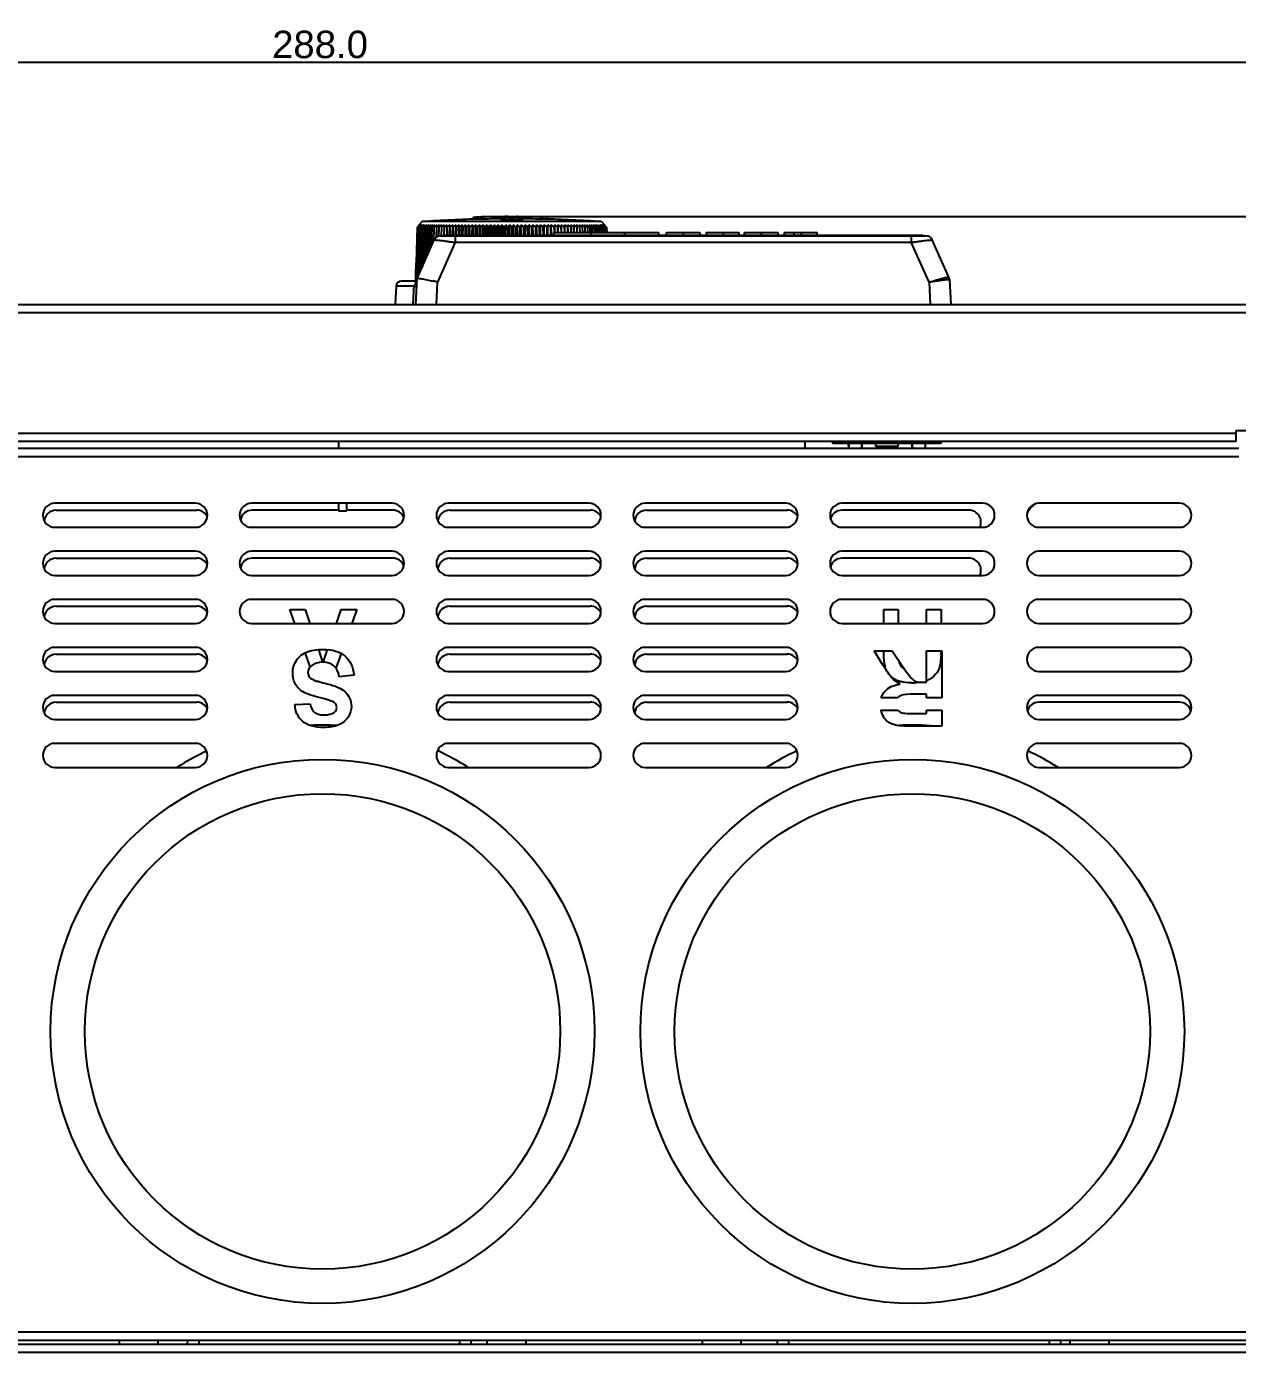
# Model space of a CAD drawing. Header units: millimetres. Extents: x 7299 to 8631, y -553 to 367.
# Drawn here: x 7473.1 to 7649.7, y -295 to -101 of the extents above; entities that cross this region are included whole.
import ezdxf

# ---------------------------------------------------------------- set-up
doc = ezdxf.new("R2010")
doc.units = ezdxf.units.MM
doc.header["$PDMODE"] = 3
doc.header["$PDSIZE"] = 1
doc.layers.get('0').update_dxf_attribs({"linetype": 'CONTINUOUS'})
doc.layers.get('Defpoints').update_dxf_attribs({"linetype": 'CONTINUOUS'})
doc.layers.add('Dim', color=1, linetype='CONTINUOUS')
doc.styles.add('OMI-1', font='arial.ttf', dxfattribs={"oblique": 1})
doc.dimstyles.new('1', dxfattribs={"dimtxt": 4, "dimasz": 2.5, "dimexe": 0.8, "dimexo": 0.3, "dimgap": 0.5, "dimtad": 1, "dimtoh": 1, "dimdec": 1, "dimzin": 0, "dimdsep": 46, "dimtxsty": 'OMI-1', "dimcen": 0, "dimclrd": 256, "dimclre": 256, "dimclrt": 256, "dimadec": 0, "dimazin": 0, "dimtfac": 0.8, "dimtdec": 1, "dimtix": 1, "dimtmove": 0, "dimatfit": 3, "dimfxl": 1, "dimtolj": 1, "dimtzin": 0, "dimarcsym": 0})

# ---------------------------------------------------------------- blocks, each defined once
blk = doc.blocks.new('*D6164')
at = {"layer": 'Defpoints', "color": 0}
for p in [(7543.86, -128.69), (7659.24, -422.37), (7683.75, -422.37)]:
    blk.add_point(p, dxfattribs=at)
at = {"layer": 'Dim', "lineweight": -2}
for p, q in [((7544.16, -128.69), (7684.55, -128.69)), ((7683.75, -131.19), (7683.75, -419.87)), ((7659.54, -422.37), (7684.55, -422.37))]:
    blk.add_line(p, q, dxfattribs=at)
at = {"layer": 'Dim'}
for points in [[(7684.17, -131.19), (7683.34, -131.19), (7683.75, -128.69)], [(7683.34, -419.87), (7684.17, -419.87), (7683.75, -422.37)]]:
    blk.add_solid(points, dxfattribs=at)
at = {"layer": 'Dim', "insert": (7681.21, -275.53), "char_height": 4, "attachment_point": 5, "rotation": 90, "style": 'OMI-1'}
blk.add_mtext('\\A1;293.7', dxfattribs=at)
blk = doc.blocks.new('*D6166')
at = {"layer": 'Defpoints', "color": 0}
for p in [(7659.86, -106.15), (7371.86, -142.69), (7659.86, -142.69)]:
    blk.add_point(p, dxfattribs=at)
at = {"layer": 'Dim', "lineweight": -2}
for p, q in [((7371.86, -142.39), (7371.86, -105.35)), ((7374.36, -106.15), (7657.36, -106.15)), ((7659.86, -142.39), (7659.86, -105.35))]:
    blk.add_line(p, q, dxfattribs=at)
at = {"layer": 'Dim'}
for points in [[(7374.36, -105.74), (7374.36, -106.57), (7371.86, -106.15)], [(7657.36, -106.57), (7657.36, -105.74), (7659.86, -106.15)]]:
    blk.add_solid(points, dxfattribs=at)
at = {"layer": 'Dim', "insert": (7515.86, -103.61), "char_height": 4, "attachment_point": 5, "style": 'OMI-1'}
blk.add_mtext('\\A1;288.0', dxfattribs=at)

msp = doc.modelspace()

# ---------------------------------------------------------------- linework, layer by layer
at = {"color": 7, "linetype": 'Continuous'}
for p, q in [((7530.25, -130.01), (7530.35, -129.91)), ((7530.35, -129.91), (7530.3, -129.96)), ((7530.79, -129.42), (7530.34, -129.9)), ((7556.92, -129.42), (7530.79, -129.42)), ((7530.87, -129.98), (7530.91, -129.91)), ((7533.98, -130.23), (7534, -129.91)), ((7534.39, -130.23), (7534.4, -129.91)), ((7534.78, -131.44), (7534.81, -129.91)), ((7534.82, -130.23), (7534.81, -129.91)), ((7535.21, -131.44), (7535.24, -129.91)), ((7535.66, -131.44), (7535.68, -129.91)), ((7536.12, -131.44), (7536.14, -129.91)), ((7536.59, -131.44), (7536.61, -129.91)), ((7537.08, -131.44), (7537.1, -129.91)), ((7537.57, -131.44), (7537.59, -129.91)), ((7538.08, -131.44), (7538.1, -129.91)), ((7538.2, -128.83), (7538.2, -129.08)), ((7538.6, -131.44), (7538.62, -129.91)), ((7538.61, -129.06), (7538.61, -128.76)), ((7539.13, -131.44), (7539.14, -129.91)), ((7539.32, -129.07), (7539.32, -128.77)), ((7539.67, -131.44), (7539.68, -129.91)), ((7540.21, -131.44), (7540.22, -129.91)), ((7540.76, -131.44), (7540.77, -129.91)), ((7541.32, -131.44), (7541.32, -129.91)), ((7541.85, -128.71), (7542.19, -128.71)), ((7541.88, -131.44), (7541.88, -129.91)), ((7542.19, -128.71), (7542.37, -128.71)), ((7542.28, -128.79), (7542.28, -129.09)), ((7542.44, -131.44), (7542.44, -129.91)), ((7543, -131.44), (7543.01, -129.91)), ((7543.33, -128.75), (7543.33, -128.72)), ((7543.57, -131.44), (7543.57, -129.91)), ((7543.86, -128.71), (7543.86, -128.69)), ((7544.14, -131.44), (7544.14, -129.91)), ((7544.58, -128.7), (7544.38, -128.7)), ((7544.38, -128.72), (7544.38, -128.75)), ((7544.71, -131.44), (7544.7, -129.91)), ((7545.27, -131.44), (7545.27, -129.91)), ((7545.52, -128.71), (7545.34, -128.71)), ((7545.43, -128.79), (7545.43, -129.09)), ((7545.86, -128.71), (7545.52, -128.71)), ((7545.8, -128.71), (7545.92, -128.71)), ((7545.84, -131.44), (7545.83, -129.91)), ((7546.4, -131.44), (7546.39, -129.91)), ((7546.95, -131.44), (7546.94, -129.91)), ((7547.5, -131.44), (7547.49, -129.91)), ((7548.05, -131.44), (7548.03, -129.91)), ((7548.39, -129.07), (7548.39, -128.77)), ((7548.58, -131.44), (7548.57, -129.91)), ((7549.11, -131.44), (7549.09, -129.91)), ((7549.11, -129.06), (7549.11, -128.76)), ((7549.63, -131.44), (7549.61, -129.91)), ((7550.13, -130.99), (7550.12, -129.91)), ((7550.63, -130.99), (7550.62, -129.91)), ((7551.11, -130.99), (7551.1, -129.91)), ((7551.59, -130.99), (7551.57, -129.91)), ((7552.05, -130.99), (7552.03, -129.91)), ((7552.49, -130.99), (7552.47, -129.91)), ((7552.9, -129.91), (7552.89, -130.23)), ((7552.92, -130.99), (7552.9, -129.91)), ((7553.31, -129.91), (7553.32, -130.23)), ((7553.71, -129.91), (7553.73, -130.23)), ((7556.8, -129.91), (7556.84, -129.98)), ((7556.92, -129.42), (7557.37, -129.9)), ((7557.41, -129.96), (7557.36, -129.91)), ((7557.36, -129.91), (7557.46, -130.01)), ((7530.04, -130.23), (7529.9, -135.43)), ((7530.06, -130.23), (7529.93, -135.43)), ((7530.11, -130.23), (7529.98, -135.43)), ((7530.1, -130.16), (7530.04, -130.23)), ((7530.18, -130.23), (7530.05, -135.43)), ((7530.12, -130.17), (7530.06, -130.23)), ((7530.19, -130.15), (7530.11, -130.23)), ((7530.15, -130.18), (7530.18, -130.15)), ((7530.28, -130.23), (7530.15, -135.43)), ((7530.16, -130.12), (7530.25, -130.01)), ((7530.24, -130.18), (7530.18, -130.23)), ((7530.4, -130.23), (7530.27, -135.43)), ((7530.34, -130.17), (7530.28, -130.23)), ((7530.48, -130.16), (7530.4, -130.23)), ((7530.4, -130.23), (7530.45, -130.16)), ((7530.4, -130.23), (7530.45, -130.16)), ((7530.54, -130.23), (7530.41, -135.43)), ((7530.64, -130.15), (7530.54, -130.23)), ((7530.54, -130.23), (7530.59, -130.15)), ((7530.71, -130.23), (7530.58, -135.43)), ((7530.82, -130.14), (7530.71, -130.23)), ((7530.82, -130.14), (7530.71, -130.23)), ((7530.9, -130.23), (7530.78, -135.43)), ((7531.11, -130.23), (7530.99, -135.43)), ((7531.35, -130.23), (7531.24, -135.03)), ((7531.61, -130.23), (7531.51, -134.41)), ((7531.88, -130.23), (7531.81, -133.75)), ((7532.18, -130.23), (7532.12, -133.04)), ((7532.5, -130.23), (7532.46, -132.28)), ((7532.85, -130.23), (7532.81, -131.73)), ((7533.2, -130.23), (7533.18, -131.53)), ((7533.46, -131.49), (7604.25, -131.49)), ((7533.58, -130.23), (7533.56, -131.49)), ((7533.86, -131.44), (7533.86, -131.49)), ((7603.86, -131.44), (7533.86, -131.44)), ((7533.98, -130.23), (7533.96, -131.44)), ((7534.39, -130.23), (7534.37, -131.44)), ((7534.82, -130.23), (7534.8, -131.44)), ((7535.27, -130.23), (7535.25, -131.44)), ((7535.61, -131.49), (7535.61, -132.43)), ((7535.73, -130.23), (7535.71, -131.44)), ((7536.21, -130.23), (7536.19, -131.44)), ((7536.69, -130.23), (7536.68, -131.44)), ((7537.2, -130.23), (7537.18, -131.44)), ((7537.71, -130.23), (7537.7, -131.44)), ((7538.23, -130.23), (7538.22, -131.44)), ((7538.77, -130.23), (7538.76, -131.44)), ((7539.31, -130.23), (7539.3, -131.44)), ((7539.86, -130.23), (7539.85, -131.44)), ((7540.42, -130.23), (7540.41, -131.44)), ((7540.98, -130.23), (7540.98, -131.44)), ((7541.55, -130.23), (7541.55, -131.44)), ((7542.12, -130.23), (7542.12, -131.44)), ((7542.7, -130.23), (7542.7, -131.44)), ((7543.28, -130.23), (7543.28, -131.44)), ((7543.86, -130.23), (7543.86, -131.44)), ((7544.43, -130.23), (7544.44, -131.44)), ((7545.01, -130.23), (7545.02, -131.44)), ((7545.59, -130.23), (7545.59, -131.44)), ((7546.16, -130.23), (7546.17, -131.44)), ((7546.73, -130.23), (7546.74, -131.44)), ((7547.29, -130.23), (7547.3, -131.44)), ((7547.85, -130.23), (7547.86, -131.44)), ((7548.4, -130.23), (7548.41, -131.44)), ((7548.94, -130.23), (7548.96, -131.44)), ((7549.48, -130.23), (7549.49, -131.44)), ((7549.99, -131.44), (7550, -130.99)), ((7550, -130.23), (7550.01, -130.99)), ((7550, -130.99), (7565.29, -130.99)), ((7550.52, -130.23), (7550.52, -130.99)), ((7551.02, -130.23), (7551.03, -130.99)), ((7551.51, -130.23), (7551.52, -130.99)), ((7551.98, -130.23), (7551.99, -130.99)), ((7552.44, -130.23), (7552.45, -130.99)), ((7552.89, -130.23), (7552.9, -130.99)), ((7553.32, -130.23), (7553.33, -130.99)), ((7553.73, -130.23), (7553.75, -130.99)), ((7554.13, -130.23), (7554.14, -130.99)), ((7554.51, -130.23), (7554.52, -130.99)), ((7554.87, -130.23), (7554.88, -130.99)), ((7555.21, -130.23), (7555.22, -130.99)), ((7555.43, -131.44), (7555.42, -130.99)), ((7555.53, -130.23), (7555.54, -130.99)), ((7555.83, -130.23), (7555.84, -130.99)), ((7556.11, -130.23), (7556.12, -130.99)), ((7556.36, -130.23), (7556.38, -130.98)), ((7556.6, -130.23), (7556.62, -130.99)), ((7556.81, -130.23), (7556.83, -130.99)), ((7557, -130.23), (7556.89, -130.14)), ((7557, -130.23), (7557.02, -130.99)), ((7557.17, -130.23), (7557.08, -130.15)), ((7557.17, -130.23), (7557.08, -130.15)), ((7557.12, -130.15), (7557.17, -130.23)), ((7557.17, -130.23), (7557.19, -130.99)), ((7557.31, -130.23), (7557.23, -130.16)), ((7557.27, -130.16), (7557.31, -130.23)), ((7557.31, -130.23), (7557.33, -130.99)), ((7557.43, -130.23), (7557.37, -130.17)), ((7557.43, -130.23), (7557.45, -130.99)), ((7557.46, -130.01), (7557.51, -130.07)), ((7557.53, -130.23), (7557.47, -130.18)), ((7557.51, -130.07), (7557.55, -130.12)), ((7557.6, -130.23), (7557.52, -130.15)), ((7557.53, -130.15), (7557.56, -130.18)), ((7557.53, -130.23), (7557.55, -130.99)), ((7557.65, -130.23), (7557.59, -130.17)), ((7557.6, -130.23), (7557.62, -130.99)), ((7557.68, -130.23), (7557.61, -130.16)), ((7557.65, -130.23), (7557.67, -130.99)), ((7557.68, -130.23), (7557.7, -130.99)), ((7560.36, -131.44), (7560.35, -130.99)), ((7565.3, -131.44), (7565.29, -130.99)), ((7566.39, -131.44), (7566.4, -130.99)), ((7566.4, -130.99), (7571.32, -130.99)), ((7568.88, -131.44), (7568.88, -130.99)), ((7571.32, -131.44), (7571.32, -130.99)), ((7572.21, -130.99), (7572.2, -131.44)), ((7572.21, -130.99), (7577.01, -130.99)), ((7574.72, -131.44), (7574.72, -130.99)), ((7577.02, -131.44), (7577.01, -130.99)), ((7577.77, -131.44), (7577.78, -130.99)), ((7577.78, -130.99), (7582.7, -130.99)), ((7580.26, -131.44), (7580.26, -130.99)), ((7582.71, -131.44), (7582.7, -130.99)), ((7583.55, -130.99), (7583.55, -131.44)), ((7583.55, -130.99), (7588.39, -130.99)), ((7585.04, -131.44), (7585.04, -130.99)), ((7586.1, -131.44), (7586.1, -130.99)), ((7588.4, -131.44), (7588.39, -130.99)), ((7602.1, -131.49), (7602.1, -132.43)), ((7603.86, -131.44), (7603.86, -131.49)), ((7530.06, -137.69), (7532.55, -132.08)), ((7535.61, -132.43), (7533.02, -138.24)), ((7535.61, -132.43), (7602.1, -132.43)), ((7604.69, -138.24), (7602.1, -132.43)), ((7607.58, -137.52), (7605.16, -132.08)), ((7529.87, -137.19), (7529.9, -135.43)), ((7529.9, -135.43), (7529.87, -137.19)), ((7529.9, -137.19), (7529.93, -135.43)), ((7529.93, -135.43), (7529.9, -137.19)), ((7529.95, -137.19), (7529.98, -135.43)), ((7529.98, -135.43), (7529.95, -137.19)), ((7530.02, -137.19), (7530.05, -135.43)), ((7530.05, -135.43), (7530.02, -137.19)), ((7530.12, -137.19), (7530.15, -135.43)), ((7530.15, -135.43), (7530.12, -137.19)), ((7530.27, -135.43), (7530.24, -137.08)), ((7530.24, -137.08), (7530.27, -135.43)), ((7530.41, -135.43), (7530.39, -136.94)), ((7530.39, -136.93), (7530.41, -135.43)), ((7530.58, -135.43), (7530.56, -136.55)), ((7530.57, -136.53), (7530.58, -135.43)), ((7530.78, -135.43), (7530.76, -136.1)), ((7530.77, -136.09), (7530.78, -135.43)), ((7530.99, -135.59), (7530.99, -135.43)), ((7530.99, -135.59), (7530.99, -135.43)), ((7530.99, -135.43), (7530.99, -135.59)), ((7529.86, -137.99), (7529.87, -137.19)), ((7529.86, -141.49), (7530.06, -137.69)), ((7529.87, -137.19), (7529.9, -137.19)), ((7529.9, -137.19), (7529.95, -137.19)), ((7529.95, -137.19), (7530.02, -137.19)), ((7530.02, -137.19), (7530.12, -137.19)), ((7530.12, -137.19), (7530.24, -137.19)), ((7530.24, -137.19), (7530.24, -137.08)), ((7530.24, -137.19), (7530.24, -137.08)), ((7526.99, -138.84), (7526.86, -141.49)), ((7529.67, -138.84), (7526.99, -138.84)), ((7529.97, -138.09), (7527.79, -138.09)), ((7529.51, -139.55), (7529.41, -141.49)), ((7529.53, -139.17), (7529.51, -139.55)), ((7530, -137.99), (7529.86, -137.99)), ((7532.85, -141.49), (7533.02, -138.24)), ((7604.69, -138.24), (7604.86, -141.49)), ((7607.67, -137.87), (7607.86, -141.49)), ((7373.06, -141.49), (7658.66, -141.49)), ((7371.86, -142.69), (7659.86, -142.69)), ((7649.46, -160.29), (7382.26, -160.29)), ((7649.46, -159.89), (7658.26, -159.89)), ((7649.46, -161.49), (7649.46, -159.89)), ((7649.46, -161.49), (7382.26, -161.49)), ((7649.86, -162.49), (7382.66, -162.49)), ((7518.56, -161.49), (7518.56, -162.49)), ((7586.56, -161.49), (7586.56, -162.49)), ((7590.78, -161.74), (7590.78, -161.54)), ((7590.78, -161.74), (7606.33, -161.74)), ((7596.93, -162.22), (7596.93, -161.74)), ((7600.18, -162.22), (7596.93, -162.22)), ((7600.18, -162.22), (7600.18, -161.74)), ((7606.33, -161.54), (7606.33, -161.74)), ((7649.86, -163.69), (7382.66, -163.69)), ((7497.71, -170.49), (7477.21, -170.49)), ((7526.41, -170.49), (7505.91, -170.49)), ((7518.56, -170.49), (7518.56, -171.59)), ((7519.81, -171.59), (7519.81, -170.49)), ((7555.11, -170.49), (7534.61, -170.49)), ((7583.81, -170.49), (7563.31, -170.49)), ((7612.51, -170.49), (7592.01, -170.49)), ((7641.21, -170.49), (7620.71, -170.49)), ((7477.41, -171.49), (7497.91, -171.49)), ((7518.56, -171.49), (7506.01, -171.49)), ((7518.56, -171.59), (7519.81, -171.59)), ((7526.51, -171.49), (7519.81, -171.49)), ((7534.81, -171.49), (7555.31, -171.49)), ((7563.51, -171.49), (7584.01, -171.49)), ((7585.31, -171.59), (7585.31, -171.34)), ((7585.31, -171.59), (7585.43, -171.59)), ((7610.51, -171.49), (7592.01, -171.49)), ((7477.21, -173.99), (7497.71, -173.99)), ((7505.91, -173.99), (7526.41, -173.99)), ((7534.61, -173.99), (7555.11, -173.99)), ((7563.31, -173.99), (7583.81, -173.99)), ((7592.01, -173.99), (7612.51, -173.99)), ((7620.71, -173.99), (7641.21, -173.99)), ((7497.71, -177.49), (7477.21, -177.49)), ((7477.41, -178.49), (7497.91, -178.49)), ((7526.41, -177.49), (7505.91, -177.49)), ((7526.51, -178.49), (7506.01, -178.49)), ((7555.11, -177.49), (7534.61, -177.49)), ((7534.81, -178.49), (7555.31, -178.49)), ((7583.81, -177.49), (7563.31, -177.49)), ((7563.51, -178.49), (7584.01, -178.49)), ((7612.51, -177.49), (7592.01, -177.49)), ((7610.51, -178.49), (7592.01, -178.49)), ((7641.21, -177.49), (7620.71, -177.49)), ((7477.21, -180.99), (7497.71, -180.99)), ((7505.91, -180.99), (7526.41, -180.99)), ((7534.61, -180.99), (7555.11, -180.99)), ((7563.31, -180.99), (7583.81, -180.99)), ((7592.01, -180.99), (7612.51, -180.99)), ((7620.71, -180.99), (7641.21, -180.99)), ((7497.71, -184.49), (7477.21, -184.49)), ((7477.41, -185.49), (7497.91, -185.49)), ((7526.41, -184.49), (7505.91, -184.49)), ((7512.2, -187.99), (7511.48, -185.99)), ((7511.48, -185.99), (7513.73, -185.99)), ((7513.73, -185.99), (7514.39, -187.99)), ((7518.27, -187.99), (7518.96, -185.99)), ((7518.96, -185.99), (7521.26, -185.99)), ((7521.26, -185.99), (7520.54, -187.99)), ((7555.11, -184.49), (7534.61, -184.49)), ((7534.81, -185.49), (7555.31, -185.49)), ((7583.81, -184.49), (7563.31, -184.49)), ((7563.51, -185.49), (7584.01, -185.49)), ((7612.51, -184.49), (7592.01, -184.49)), ((7598.08, -187.99), (7598.08, -185.99)), ((7598.08, -185.99), (7600.2, -185.99)), ((7600.2, -185.99), (7600.2, -187.99)), ((7604.34, -187.99), (7604.34, -185.99)), ((7604.34, -185.99), (7606.46, -185.99)), ((7606.46, -185.99), (7606.46, -187.99)), ((7641.21, -184.49), (7620.71, -184.49)), ((7477.21, -187.99), (7497.71, -187.99)), ((7505.91, -187.99), (7526.41, -187.99)), ((7534.61, -187.99), (7555.11, -187.99)), ((7563.31, -187.99), (7583.81, -187.99)), ((7592.01, -187.99), (7612.51, -187.99)), ((7620.71, -187.99), (7641.21, -187.99)), ((7497.71, -191.49), (7477.21, -191.49)), ((7515.66, -191.82), (7516.27, -193.67)), ((7516.33, -193.68), (7516.96, -191.82)), ((7555.11, -191.49), (7534.61, -191.49)), ((7583.81, -191.49), (7563.31, -191.49)), ((7596.67, -191.99), (7599.32, -191.99)), ((7598.01, -194.13), (7596.67, -191.99)), ((7599.32, -191.99), (7600.93, -194.38)), ((7604.33, -191.99), (7606.56, -191.99)), ((7604.33, -196.58), (7604.33, -191.99)), ((7606.56, -191.99), (7606.56, -198.86)), ((7641.21, -191.49), (7620.71, -191.49)), ((7477.41, -192.49), (7497.91, -192.49)), ((7514.47, -194.33), (7513.73, -192.26)), ((7518.97, -192.37), (7518.21, -194.51)), ((7534.81, -192.49), (7555.31, -192.49)), ((7563.51, -192.49), (7584.01, -192.49)), ((7477.21, -194.99), (7497.71, -194.99)), ((7520.86, -195.56), (7518.69, -195.77)), ((7534.61, -194.99), (7555.11, -194.99)), ((7563.31, -194.99), (7583.81, -194.99)), ((7620.71, -194.99), (7641.21, -194.99)), ((7515.24, -196.49), (7515.18, -196.31)), ((7515.72, -196.49), (7515.24, -196.49)), ((7603.88, -196.58), (7604.33, -196.58)), ((7497.71, -198.49), (7477.21, -198.49)), ((7477.41, -199.49), (7497.91, -199.49)), ((7512.23, -199.84), (7514.45, -199.74)), ((7555.11, -198.49), (7534.61, -198.49)), ((7534.81, -199.49), (7555.31, -199.49)), ((7583.81, -198.49), (7563.31, -198.49)), ((7563.51, -199.49), (7584.01, -199.49)), ((7600.13, -198.86), (7597.71, -198.86)), ((7604.33, -198.33), (7602.69, -198.33)), ((7604.33, -198.86), (7604.33, -198.33)), ((7606.56, -198.86), (7604.33, -198.86)), ((7641.21, -198.49), (7620.71, -198.49)), ((7641.21, -199.49), (7620.71, -199.49)), ((7597.64, -200.66), (7600.15, -200.66)), ((7602.6, -201.12), (7604.33, -201.12)), ((7604.33, -200.66), (7606.56, -200.66)), ((7604.33, -201.12), (7604.33, -200.66)), ((7606.56, -200.66), (7606.56, -202.99)), ((7477.21, -201.99), (7497.71, -201.99)), ((7534.61, -201.99), (7555.11, -201.99)), ((7563.31, -201.99), (7583.81, -201.99)), ((7606.56, -202.99), (7601.88, -202.99)), ((7620.71, -201.99), (7641.21, -201.99)), ((7497.71, -205.49), (7477.21, -205.49)), ((7555.11, -205.49), (7534.61, -205.49)), ((7583.81, -205.49), (7563.31, -205.49)), ((7641.21, -205.49), (7620.71, -205.49)), ((7477.21, -208.99), (7497.71, -208.99)), ((7534.61, -208.99), (7555.11, -208.99)), ((7563.31, -208.99), (7583.81, -208.99)), ((7620.71, -208.99), (7641.21, -208.99)), ((7375.86, -291.29), (7656.66, -291.29)), ((7375.86, -292.49), (7656.66, -292.49)), ((7486.61, -292.49), (7486.62, -293.09)), ((7492.26, -292.49), (7492.26, -293.09)), ((7496.59, -293.09), (7496.61, -292.49)), ((7498.26, -293.09), (7498.26, -292.49)), ((7536.26, -293.09), (7536.26, -292.49)), ((7537.92, -293.09), (7537.91, -292.49)), ((7540.26, -293.09), (7540.26, -292.49)), ((7545.9, -292.49), (7545.89, -293.09)), ((7571.61, -292.49), (7571.62, -293.09)), ((7577.26, -292.49), (7577.26, -293.09)), ((7582.59, -293.09), (7582.61, -292.49)), ((7584.26, -293.09), (7584.26, -292.49)), ((7622.26, -293.09), (7622.26, -292.49)), ((7623.92, -293.09), (7623.91, -292.49)), ((7625.26, -293.09), (7625.26, -292.49)), ((7630.9, -292.49), (7630.89, -293.09)), ((7374.46, -293.09), (7658.06, -293.09)), ((7658.06, -294.29), (7374.46, -294.29))]:
    msp.add_line(p, q, dxfattribs=at)
for centre, radius in [((7516.26, -247.49), 39.66), ((7602.26, -247.49), 39.66), ((7516.26, -247.49), 34.66), ((7602.26, -247.49), 34.66)]:
    msp.add_circle(centre, radius, dxfattribs=at)
for centre, radius, start, end in [((7563.07, -161.76), 45.66, 135.866, 136.2131), ((7562.84, -162.64), 46.09, 134.7541, 135.2188), ((7563.31, -158.16), 43.38, 139.3715, 139.7902), ((7562.76, -163.59), 46.68, 133.8206, 134.2448), ((7563.87, -157.19), 43.15, 140.7736, 141.2344), ((7563, -164.77), 47.65, 132.9675, 133.4412), ((7564.44, -156.13), 42.87, 142.2848, 142.739), ((7563.12, -165.75), 48.38, 132.1887, 132.6536), ((7565.12, -155.04), 42.67, 143.9106, 144.3357), ((7563.25, -166.65), 49.05, 131.481, 131.9256), ((7566.04, -154.01), 42.73, 145.6566, 146.0572), ((7563.42, -167.51), 49.7, 130.8412, 131.2656), ((7568.22, -153.64), 44.22, 147.6391, 148.0311), ((7543.86, -328.99), 200, 91.2998, 93.7456), ((7563.61, -168.3), 50.32, 130.266, 130.6706), ((7569.42, -152.46), 44.48, 149.5288, 150.0132), ((7563.83, -169.04), 50.89, 129.7527, 130.1379), ((7564.61, -170.35), 52.26, 129.301, 129.86), ((7571.55, -151.62), 45.74, 151.6596, 152.1209), ((7564.92, -171.01), 52.82, 128.9041, 129.4619), ((7574.31, -150.85), 47.65, 153.9231, 154.3572), ((7565.24, -171.59), 53.31, 128.5622, 129.1189), ((7577.95, -150.17), 50.45, 156.3189, 156.7212), ((7565.58, -172.09), 53.74, 128.2737, 128.8295), ((7582.84, -149.58), 54.5, 158.8441, 159.2099), ((7565.92, -172.51), 54.09, 128.0371, 128.5922), ((7589.62, -149.09), 60.45, 161.4934, 161.8178), ((7566.28, -172.83), 54.37, 127.8513, 128.4059), ((7599.43, -148.75), 69.44, 164.2584, 164.5367), ((7566.64, -173.07), 54.56, 127.7155, 128.2697), ((7614.62, -148.58), 83.8, 167.1276, 167.3553), ((7567.01, -173.21), 54.68, 127.6288, 128.1829), ((7640.7, -148.68), 109.07, 170.0862, 170.2594), ((7567.38, -173.26), 54.71, 127.591, 128.1452), ((7694.88, -149.37), 162.43, 173.1164, 173.2318), ((7567.75, -173.21), 54.66, 127.6018, 128.1564), ((7568.13, -173.07), 54.53, 127.6612, 128.2164), ((7568.51, -172.84), 54.31, 127.7697, 128.3257), ((7389.89, -143.96), 146.03, 5.3928, 5.5209), ((7568.89, -172.52), 54.02, 127.9276, 128.4847), ((7435.82, -144.97), 100.99, 8.3901, 8.5765), ((7569.27, -172.1), 53.65, 128.1358, 128.6942), ((7459.11, -145.68), 78.63, 11.3277, 11.5692), ((7569.65, -171.6), 53.2, 128.3952, 128.9551), ((7473.08, -146.31), 65.61, 14.1873, 14.4801), ((7570.04, -171.02), 52.68, 128.7072, 129.2688), ((7482.34, -146.95), 57.35, 16.9534, 17.293), ((7570.43, -170.35), 52.1, 129.0733, 129.6368), ((7488.88, -147.63), 51.83, 19.6132, 19.9949), ((7570.83, -169.61), 51.45, 129.4953, 130.0607), ((7493.72, -148.36), 48.06, 22.1572, 22.576), ((7571.23, -168.8), 50.76, 129.9753, 130.5427), ((7543.86, -328.99), 200.3, 90.5576, 91.5019), ((7497.42, -149.14), 45.46, 24.5787, 25.0297), ((7571.64, -167.93), 50.02, 130.5155, 131.085), ((7500.34, -149.98), 43.69, 26.8735, 27.3521), ((7572.06, -167), 49.24, 131.1188, 131.6904), ((7543.11, -228.9), 100.2, 90.743, 92.1702), ((7543.86, -328.99), 200.28, 90.1502, 91.2978), ((7543.86, -328.99), 199.98, 90.4514, 91.2998), ((7502.68, -150.88), 42.53, 29.04, 29.5418), ((7572.49, -166.02), 48.43, 131.7881, 132.3616), ((7504.59, -151.82), 41.83, 31.0782, 31.5993), ((7572.95, -164.99), 47.61, 132.5267, 133.102), ((7506.19, -152.82), 41.48, 32.9902, 33.5268), ((7573.42, -163.92), 46.77, 133.3382, 133.915), ((7507.54, -153.85), 41.41, 34.7787, 35.3278), ((7573.93, -162.83), 45.94, 134.2267, 134.8045), ((7543.86, -328.99), 200.29, 89.4275, 90.5725), ((7508.69, -154.92), 41.56, 36.4478, 37.0066), ((7574.46, -161.71), 45.13, 135.1963, 135.7747), ((7543.86, -228.85), 100.16, 90.3005, 90.8495), ((7509.69, -156.02), 41.89, 38.002, 38.5681), ((7575.04, -160.57), 44.35, 136.2516, 136.8299), ((7510.56, -157.15), 42.36, 39.4463, 40.0176), ((7575.67, -159.43), 43.61, 137.3976, 137.9748), ((7543.86, -228.85), 100.15, 89.6995, 90.3005), ((7543.81, -84.21), 44.63, 269.3825, 269.5088), ((7543.85, -79.09), 49.75, 269.5119, 270.0053), ((7511.34, -158.28), 42.94, 40.7856, 41.3605), ((7543.86, -145.84), 17.07, 89.9997, 90.2687), ((7543.86, -145.84), 17.07, 89.7313, 90.0003), ((7543.86, -79.08), 49.76, 269.9947, 270.4873), ((7576.37, -158.28), 42.94, 138.6395, 139.2144), ((7512.04, -159.43), 43.61, 42.0252, 42.6024), ((7543.9, -84.2), 44.64, 270.4904, 270.6175), ((7543.86, -328.99), 200.28, 88.7022, 89.8498), ((7577.15, -157.15), 42.36, 139.9824, 140.5537), ((7543.86, -228.85), 100.16, 89.1505, 89.5873), ((7512.67, -160.57), 44.35, 43.1701, 43.7484), ((7578.02, -156.02), 41.89, 141.4319, 141.998), ((7513.25, -161.71), 45.13, 44.2253, 44.8037), ((7543.86, -328.99), 199.98, 88.7002, 89.5486), ((7579.02, -154.92), 41.56, 142.9934, 143.5522), ((7513.79, -162.83), 45.94, 45.1955, 45.7733), ((7543.86, -328.99), 200.3, 88.4981, 89.4265), ((7544.6, -228.9), 100.21, 87.8298, 89.2458), ((7580.17, -153.85), 41.41, 144.6722, 145.2213), ((7514.29, -163.92), 46.77, 46.085, 46.6618), ((7581.52, -152.82), 41.48, 146.4732, 147.0098), ((7514.76, -164.99), 47.61, 46.898, 47.4733), ((7583.12, -151.82), 41.83, 148.4007, 148.9218), ((7515.22, -166.02), 48.43, 47.6384, 48.2119), ((7585.03, -150.88), 42.53, 150.4582, 150.96), ((7515.65, -167), 49.24, 48.3096, 48.8812), ((7543.86, -328.99), 200, 86.2544, 88.7002), ((7587.38, -149.98), 43.69, 152.6479, 153.1265), ((7516.07, -167.93), 50.02, 48.915, 49.4845), ((7590.29, -149.14), 45.46, 154.9703, 155.4213), ((7516.48, -168.8), 50.76, 49.4573, 50.0247), ((7593.99, -148.36), 48.06, 157.424, 157.8428), ((7516.89, -169.61), 51.45, 49.9393, 50.5047), ((7598.83, -147.63), 51.83, 160.0051, 160.3868), ((7517.28, -170.35), 52.1, 50.3632, 50.9267), ((7605.37, -146.95), 57.35, 162.707, 163.0466), ((7517.67, -171.02), 52.68, 50.7312, 51.2928), ((7614.63, -146.31), 65.61, 165.5199, 165.8127), ((7518.06, -171.6), 53.2, 51.0449, 51.6048), ((7628.61, -145.68), 78.63, 168.4308, 168.6723), ((7518.44, -172.1), 53.65, 51.3058, 51.8642), ((7651.89, -144.97), 100.99, 171.4235, 171.6099), ((7518.83, -172.52), 54.02, 51.5153, 52.0724), ((7697.82, -143.96), 146.03, 174.4791, 174.6072), ((7519.21, -172.84), 54.31, 51.6743, 52.2303), ((7519.58, -173.07), 54.53, 51.7836, 52.3388), ((7519.96, -173.21), 54.66, 51.8436, 52.3982), ((7520.34, -173.26), 54.71, 51.8548, 52.409), ((7392.84, -149.37), 162.43, 6.7682, 6.8836), ((7520.71, -173.21), 54.68, 51.8171, 52.3712), ((7447.01, -148.68), 109.07, 9.7406, 9.9138), ((7521.07, -173.07), 54.56, 51.7303, 52.2845), ((7473.1, -148.58), 83.8, 12.6447, 12.8724), ((7521.43, -172.83), 54.37, 51.5941, 52.1487), ((7488.28, -148.75), 69.44, 15.4633, 15.7416), ((7521.79, -172.51), 54.09, 51.4078, 51.9629), ((7522.14, -172.09), 53.74, 51.1705, 51.7263), ((7498.09, -149.09), 60.45, 18.1822, 18.5066), ((7522.47, -171.59), 53.31, 50.8811, 51.4378), ((7504.87, -149.58), 54.5, 20.7901, 21.1559), ((7522.8, -171.01), 52.82, 50.5381, 51.0959), ((7509.77, -150.17), 50.45, 23.2788, 23.6811), ((7523.1, -170.35), 52.26, 50.14, 50.699), ((7513.4, -150.85), 47.65, 25.6428, 26.0769), ((7523.88, -169.04), 50.89, 49.8621, 50.2473), ((7516.16, -151.62), 45.74, 27.8791, 28.3404), ((7524.1, -168.3), 50.32, 49.3294, 49.734), ((7518.29, -152.46), 44.48, 29.9868, 30.4712), ((7524.3, -167.51), 49.7, 48.7344, 49.1588), ((7519.49, -153.64), 44.22, 31.9689, 32.3609), ((7524.46, -166.65), 49.05, 48.0744, 48.519), ((7521.67, -154.01), 42.73, 33.9428, 34.3434), ((7524.59, -165.75), 48.38, 47.3464, 47.8113), ((7522.59, -155.04), 42.67, 35.6643, 36.0894), ((7524.71, -164.77), 47.65, 46.5588, 47.0325), ((7523.29, -156.12), 42.85, 37.2657, 37.7153), ((7524.95, -163.59), 46.68, 45.7552, 46.1794), ((7523.84, -157.19), 43.15, 38.7656, 39.2264), ((7524.88, -162.64), 46.09, 44.7812, 45.2459), ((7524.4, -158.16), 43.38, 40.2098, 40.6285), ((7524.64, -161.76), 45.66, 43.7869, 44.134), ((7565.39, -170.88), 53.31, 130.1363, 130.3113), ((7533.46, -132.49), 1, 90, 156), ((7522.32, -170.88), 53.31, 49.6887, 49.8637), ((7604.25, -132.49), 1, 23.9996, 90), ((7606.67, -137.92), 1, 3, 24), ((7606.67, -137.92), 0.998, 19.1368, 23.9973), ((7606.67, -137.92), 0.998, 17.4749, 19.1374), ((7606.67, -137.92), 0.997, 13.5014, 17.4737), ((7606.67, -137.92), 0.999, 6.5053, 13.4967), ((7527.79, -138.89), 0.8, 90, 177), ((7597.96, -168.88), 74.61, 156.3932, 156.5293), ((7599.75, -169.67), 76.56, 156.2604, 156.3932), ((7519.22, -195.85), 59.24, 76.5303, 77.1917), ((7606.67, -137.92), 0.998, 3.0057, 6.5041), ((7590.78, -161.54), 0.2, 180, 270), ((7606.33, -161.54), 0.2, 270, 0), ((7477.21, -172.24), 1.75, 90, 270), ((7497.71, -172.24), 1.75, 270, 90), ((7505.91, -172.24), 1.75, 90, 270), ((7526.41, -172.24), 1.75, 270, 90), ((7534.61, -172.24), 1.75, 90, 270), ((7555.11, -172.24), 1.75, 270, 90), ((7563.31, -172.24), 1.75, 90, 270), ((7583.81, -172.24), 1.75, 270, 90), ((7592.01, -172.24), 1.75, 90, 270), ((7612.51, -172.24), 1.75, 270, 90), ((7620.71, -172.24), 1.75, 90, 270), ((7623.26, -174.49), 5, 128.3997, 148.8785), ((7641.21, -172.24), 1.75, 270, 90), ((7477.41, -173.24), 1.75, 90, 174.4599), ((7497.91, -173.24), 1.75, 28.5003, 90), ((7506.01, -173.24), 1.75, 90, 168.9443), ((7526.51, -173.24), 1.75, 22.0297, 90), ((7534.81, -173.24), 1.75, 90, 174.4599), ((7555.31, -173.24), 1.75, 28.5003, 90), ((7563.51, -173.24), 1.75, 90, 174.4599), ((7584.01, -173.24), 1.75, 28.5003, 90), ((7592.01, -173.24), 1.75, 90, 163.5644), ((7610.51, -173.24), 1.75, 334.5899, 90), ((7477.21, -179.24), 1.75, 90, 270), ((7477.41, -180.24), 1.75, 90, 174.4599), ((7497.71, -179.24), 1.75, 270, 90), ((7497.91, -180.24), 1.75, 28.5003, 90), ((7505.91, -179.24), 1.75, 90, 270), ((7506.01, -180.24), 1.75, 90, 168.9443), ((7526.41, -179.24), 1.75, 270, 90), ((7526.51, -180.24), 1.75, 22.0297, 90), ((7534.61, -179.24), 1.75, 90, 270), ((7534.81, -180.24), 1.75, 90, 174.4599), ((7555.11, -179.24), 1.75, 270, 90), ((7555.31, -180.24), 1.75, 28.5003, 90), ((7563.31, -179.24), 1.75, 90, 270), ((7563.51, -180.24), 1.75, 90, 174.4599), ((7583.81, -179.24), 1.75, 270, 90), ((7584.01, -180.24), 1.75, 28.5003, 90), ((7592.01, -179.24), 1.75, 90, 270), ((7592.01, -180.24), 1.75, 90, 163.5644), ((7610.51, -180.24), 1.75, 334.5899, 90), ((7612.51, -179.24), 1.75, 270, 90), ((7620.71, -179.24), 1.75, 90, 270), ((7641.21, -179.24), 1.75, 270, 90), ((7477.21, -186.24), 1.75, 90, 270), ((7477.41, -187.24), 1.75, 90, 174.4599), ((7497.71, -186.24), 1.75, 270, 90), ((7497.91, -187.24), 1.75, 28.5003, 90), ((7505.91, -186.24), 1.75, 90, 270), ((7526.41, -186.24), 1.75, 270, 90), ((7534.61, -186.24), 1.75, 90, 270), ((7534.81, -187.24), 1.75, 90, 174.4599), ((7555.11, -186.24), 1.75, 270, 90), ((7555.31, -187.24), 1.75, 28.5003, 90), ((7563.31, -186.24), 1.75, 90, 270), ((7563.51, -187.24), 1.75, 90, 174.4599), ((7583.81, -186.24), 1.75, 270, 90), ((7584.01, -187.24), 1.75, 28.5003, 90), ((7592.01, -186.24), 1.75, 90, 270), ((7612.51, -186.24), 1.75, 270, 90), ((7620.71, -186.24), 1.75, 90, 270), ((7641.21, -186.24), 1.75, 270, 90), ((7477.21, -193.24), 1.75, 90, 270), ((7497.71, -193.24), 1.75, 270, 90), ((7534.61, -193.24), 1.75, 90, 270), ((7555.11, -193.24), 1.75, 270, 90), ((7563.31, -193.24), 1.75, 90, 270), ((7583.81, -193.24), 1.75, 270, 90), ((7584.34, -191.7), 22.11, 357.833, 359.0476), ((7580.66, -191.63), 25.8, 359.0222, 359.2152), ((7620.71, -193.24), 1.75, 90, 270), ((7641.21, -193.24), 1.75, 270, 90), ((7477.41, -194.24), 1.75, 90, 174.4599), ((7497.91, -194.24), 1.75, 28.5003, 90), ((7534.81, -194.24), 1.75, 90, 174.4599), ((7555.31, -194.24), 1.75, 28.5003, 90), ((7563.51, -194.24), 1.75, 90, 174.4599), ((7584.01, -194.24), 1.75, 28.5003, 90), ((7601.74, -193.33), 1.46, 189.6133, 196.6735), ((7601.54, -193.45), 3.36, 191.0886, 192.4234), ((7601.64, -192.64), 4, 243.8057, 247.7583), ((7601.54, -192.76), 3.85, 253.1412, 255.2512), ((7602.15, -185.42), 11.25, 269.9648, 272.1733), ((7603.4, -193.97), 2.56, 291.4036, 293.6085), ((7477.21, -200.24), 1.75, 90, 270), ((7477.41, -201.24), 1.75, 90, 174.4599), ((7497.71, -200.24), 1.75, 270, 90), ((7497.91, -201.24), 1.75, 28.5003, 90), ((7534.61, -200.24), 1.75, 90, 270), ((7534.81, -201.24), 1.75, 90, 174.4599), ((7555.11, -200.24), 1.75, 270, 90), ((7555.31, -201.24), 1.75, 28.5003, 90), ((7563.31, -200.24), 1.75, 90, 270), ((7563.51, -201.24), 1.75, 90, 174.4599), ((7583.81, -200.24), 1.75, 270, 90), ((7584.01, -201.24), 1.75, 28.5003, 90), ((7620.71, -200.24), 1.75, 90, 270), ((7620.71, -201.24), 1.75, 90, 163.5644), ((7641.21, -200.24), 1.75, 270, 90), ((7641.21, -201.24), 1.75, 16.4356, 90), ((7600.66, -199.98), 3.09, 192.6762, 212.2703), ((7516.26, -242.49), 39.66, 86.9951, 92.5945), ((7602.26, -242.49), 39.66, 85.1499, 92.8861), ((7477.21, -207.24), 1.75, 90, 270), ((7497.71, -207.24), 1.75, 270, 90), ((7534.61, -207.24), 1.75, 90, 270), ((7555.11, -207.24), 1.75, 270, 90), ((7563.31, -207.24), 1.75, 90, 270), ((7583.81, -207.24), 1.75, 270, 90), ((7620.71, -207.24), 1.75, 90, 270), ((7641.21, -207.24), 1.75, 270, 90), ((7516.26, -242.49), 39.66, 115.2487, 122.3193), ((7516.26, -242.49), 39.66, 57.6807, 65.0135), ((7602.26, -242.49), 39.66, 115.1176, 122.3193), ((7602.26, -242.49), 39.66, 57.6807, 64.8824)]:
    msp.add_arc(centre, radius, start, end, dxfattribs=at)
for points, knots in [([(7538.6, -128.8), (7538.54, -128.8), (7538.46, -128.81), (7538.36, -128.81), (7538.3, -128.82), (7538.26, -128.82), (7538.23, -128.82), (7538.21, -128.83), (7538.2, -128.83), (7538.2, -128.83)], [0, 0, 0, 0, 0.424394, 0.595946, 0.738494, 0.850739, 0.931876, 0.981466, 1, 1, 1, 1]), ([(7542.28, -128.79), (7542.28, -128.79), (7542.29, -128.79), (7542.3, -128.79), (7542.33, -128.78), (7542.37, -128.78), (7542.46, -128.77), (7542.58, -128.77), (7542.73, -128.76), (7542.99, -128.75), (7543.19, -128.75), (7543.33, -128.75)], [0, 0, 0, 0, 0.005628, 0.019341, 0.041612, 0.072402, 0.158946, 0.27702, 0.423874, 0.596073, 1, 1, 1, 1]), ([(7543.33, -128.84), (7543.19, -128.84), (7542.99, -128.83), (7542.73, -128.83), (7542.58, -128.82), (7542.46, -128.82), (7542.37, -128.81), (7542.33, -128.81), (7542.3, -128.8), (7542.29, -128.8), (7542.28, -128.8), (7542.28, -128.79)], [0, 0, 0, 0, 0.403929, 0.576222, 0.723097, 0.841176, 0.927651, 0.958443, 0.980687, 0.994359, 1, 1, 1, 1]), ([(7543.86, -129.14), (7543.75, -129.14), (7543.55, -129.14), (7543.26, -129.14), (7542.99, -129.13), (7542.76, -129.13), (7542.58, -129.12), (7542.47, -129.12), (7542.41, -129.11), (7542.35, -129.11), (7542.31, -129.1), (7542.3, -129.1), (7542.28, -129.1), (7542.28, -129.09)], [0, 0, 0, 0, 0.194758, 0.382123, 0.554738, 0.706069, 0.830272, 0.880674, 0.922631, 0.955728, 0.979691, 0.994353, 1, 1, 1, 1]), ([(7543.39, -128.78), (7543.38, -128.78), (7543.37, -128.78), (7543.35, -128.78), (7543.34, -128.79), (7543.33, -128.79), (7543.33, -128.79)], [0, 0, 0, 0, 0.428327, 0.739358, 0.929503, 1, 1, 1, 1]), ([(7543.33, -128.79), (7543.33, -128.79), (7543.34, -128.79), (7543.36, -128.79), (7543.39, -128.8), (7543.41, -128.8), (7543.43, -128.8)], [0, 0, 0, 0, 0.068717, 0.260319, 0.573232, 1, 1, 1, 1]), ([(7543.78, -128.77), (7543.74, -128.77), (7543.61, -128.77), (7543.48, -128.78), (7543.39, -128.78)], [0, 0, 0, 0, 0.306585, 1, 1, 1, 1]), ([(7543.43, -128.8), (7543.46, -128.8), (7543.6, -128.8), (7543.74, -128.8), (7543.86, -128.8)], [0, 0, 0, 0, 0.196196, 1, 1, 1, 1]), ([(7543.86, -128.8), (7543.9, -128.8), (7544.04, -128.8), (7544.18, -128.8), (7544.28, -128.8)], [0, 0, 0, 0, 0.289141, 1, 1, 1, 1]), ([(7545.43, -129.09), (7545.43, -129.1), (7545.42, -129.1), (7545.4, -129.1), (7545.36, -129.11), (7545.31, -129.11), (7545.24, -129.12), (7545.13, -129.12), (7544.96, -129.13), (7544.72, -129.13), (7544.45, -129.14), (7544.16, -129.14), (7543.96, -129.14), (7543.86, -129.14)], [0, 0, 0, 0, 0.00565, 0.020313, 0.044275, 0.077383, 0.11933, 0.169741, 0.293938, 0.445257, 0.617882, 0.805221, 1, 1, 1, 1]), ([(7544.32, -128.78), (7544.3, -128.78), (7544.17, -128.77), (7544.04, -128.77), (7543.94, -128.77)], [0, 0, 0, 0, 0.179849, 1, 1, 1, 1]), ([(7544.28, -128.8), (7544.3, -128.8), (7544.32, -128.8), (7544.35, -128.79), (7544.37, -128.79), (7544.38, -128.79), (7544.38, -128.79)], [0, 0, 0, 0, 0.426739, 0.739682, 0.931299, 1, 1, 1, 1]), ([(7544.38, -128.79), (7544.38, -128.79), (7544.37, -128.79), (7544.36, -128.78), (7544.34, -128.78), (7544.33, -128.78), (7544.32, -128.78)], [0, 0, 0, 0, 0.070479, 0.260624, 0.571668, 1, 1, 1, 1]), ([(7544.38, -128.75), (7544.52, -128.75), (7544.72, -128.75), (7544.98, -128.76), (7545.13, -128.77), (7545.25, -128.77), (7545.34, -128.78), (7545.39, -128.78), (7545.41, -128.79), (7545.42, -128.79), (7545.43, -128.79), (7545.43, -128.79)], [0, 0, 0, 0, 0.403927, 0.576125, 0.72298, 0.841055, 0.927598, 0.958388, 0.980659, 0.994371, 1, 1, 1, 1]), ([(7545.43, -128.79), (7545.43, -128.8), (7545.42, -128.8), (7545.41, -128.8), (7545.39, -128.81), (7545.34, -128.81), (7545.26, -128.82), (7545.13, -128.82), (7544.98, -128.83), (7544.73, -128.83), (7544.52, -128.84), (7544.38, -128.84)], [0, 0, 0, 0, 0.005641, 0.019313, 0.041557, 0.072348, 0.158823, 0.276902, 0.423776, 0.596066, 1, 1, 1, 1]), ([(7532.55, -132.08), (7532.55, -132.07), (7532.58, -132.08), (7532.62, -132.08), (7532.7, -132.09), (7532.81, -132.09), (7532.94, -132.11), (7533.16, -132.13), (7533.5, -132.17), (7533.96, -132.22), (7534.47, -132.29), (7535.03, -132.36), (7535.41, -132.41), (7535.61, -132.43)], [0, 0, 0, 0, 0.005589, 0.02087, 0.045799, 0.080083, 0.123315, 0.174998, 0.301187, 0.453073, 0.624418, 0.808893, 1, 1, 1, 1]), ([(7602.1, -132.43), (7602.3, -132.41), (7602.68, -132.36), (7603.24, -132.29), (7603.76, -132.22), (7604.21, -132.17), (7604.55, -132.13), (7604.77, -132.11), (7604.91, -132.09), (7605.01, -132.09), (7605.09, -132.08), (7605.13, -132.08), (7605.16, -132.07), (7605.16, -132.08)], [0, 0, 0, 0, 0.191183, 0.37586, 0.547273, 0.699152, 0.825235, 0.876841, 0.92002, 0.954253, 0.979151, 0.994418, 1, 1, 1, 1]), ([(7530.01, -137.94), (7530.01, -137.92), (7530.03, -137.85), (7530.05, -137.77), (7530.05, -137.71)], [0, 0, 0, 0, 0.315828, 1, 1, 1, 1]), ([(7530.06, -137.68), (7530.06, -137.68), (7530.08, -137.67), (7530.14, -137.67), (7530.27, -137.68), (7530.47, -137.71), (7530.75, -137.75), (7531.08, -137.81), (7531.63, -137.92), (7532.06, -138.02), (7532.36, -138.09)], [0, 0, 0, 0, 0.007736, 0.023204, 0.079608, 0.169249, 0.289671, 0.437386, 0.608215, 1, 1, 1, 1]), ([(7604.69, -138.24), (7605.05, -138.13), (7605.58, -137.98), (7606.25, -137.79), (7606.68, -137.68), (7607.04, -137.59), (7607.28, -137.54), (7607.43, -137.51), (7607.51, -137.51), (7607.55, -137.5), (7607.58, -137.51), (7607.58, -137.52)], [0, 0, 0, 0, 0.37976, 0.551225, 0.701873, 0.82596, 0.918822, 0.95244, 0.977098, 0.992734, 1, 1, 1, 1]), ([(7529.66, -138.85), (7529.7, -138.85), (7529.79, -138.85), (7529.89, -138.85), (7529.96, -138.85), (7529.98, -138.85), (7529.99, -138.85), (7529.99, -138.84)], [0, 0, 0, 0, 0.431313, 0.744201, 0.934076, 0.982255, 1, 1, 1, 1]), ([(7529.72, -138.7), (7529.74, -138.64), (7529.83, -138.44), (7529.92, -138.24), (7529.97, -138.09)], [0, 0, 0, 0, 0.258884, 1, 1, 1, 1]), ([(7604.69, -138.24), (7605.06, -138.17), (7605.61, -138.08), (7606.3, -137.98), (7606.74, -137.92), (7607.11, -137.88), (7607.36, -137.86), (7607.51, -137.85), (7607.59, -137.85), (7607.64, -137.85), (7607.66, -137.86), (7607.67, -137.87)], [0, 0, 0, 0, 0.377928, 0.548914, 0.699402, 0.823658, 0.917014, 0.950998, 0.976098, 0.992239, 1, 1, 1, 1]), ([(7607.67, -137.87), (7607.67, -137.87), (7607.67, -137.87), (7607.67, -137.87), (7607.67, -137.87)], [0, 0, 0, 0, 0.831136, 1, 1, 1, 1]), ([(7593.01, -162.49), (7593, -162.43), (7592.98, -162.18), (7592.96, -161.93), (7592.95, -161.74)], [0, 0, 0, 0, 0.242806, 1, 1, 1, 1]), ([(7592.96, -161.74), (7592.97, -161.8), (7592.99, -162.05), (7593.01, -162.3), (7593.03, -162.49)], [0, 0, 0, 0, 0.259192, 1, 1, 1, 1]), ([(7594.9, -161.74), (7594.89, -161.8), (7594.87, -162.05), (7594.85, -162.3), (7594.84, -162.49)], [0, 0, 0, 0, 0.259192, 1, 1, 1, 1]), ([(7594.92, -161.74), (7594.91, -161.8), (7594.89, -162.05), (7594.87, -162.3), (7594.86, -162.49)], [0, 0, 0, 0, 0.253199, 1, 1, 1, 1]), ([(7602.26, -162.49), (7602.25, -162.43), (7602.23, -162.18), (7602.21, -161.93), (7602.2, -161.74)], [0, 0, 0, 0, 0.242806, 1, 1, 1, 1]), ([(7602.21, -161.74), (7602.22, -161.8), (7602.24, -162.05), (7602.26, -162.3), (7602.28, -162.49)], [0, 0, 0, 0, 0.259192, 1, 1, 1, 1]), ([(7604.15, -161.74), (7604.14, -161.8), (7604.12, -162.05), (7604.1, -162.3), (7604.09, -162.49)], [0, 0, 0, 0, 0.259192, 1, 1, 1, 1]), ([(7604.17, -161.74), (7604.16, -161.8), (7604.14, -162.05), (7604.12, -162.3), (7604.11, -162.49)], [0, 0, 0, 0, 0.253199, 1, 1, 1, 1])]:
    msp.add_open_spline(points, degree=3, knots=knots, dxfattribs=at)
for points in [[(7529.66, -138.86), (7529.68, -138.81), (7529.7, -138.75), (7529.72, -138.7)], [(7529.97, -138.09), (7529.98, -138.04), (7530, -137.99), (7530.01, -137.94)], [(7513.92, -192.19), (7514.57, -191.93), (7515.36, -191.79), (7516.32, -191.79)], [(7516.32, -191.79), (7517.71, -191.79), (7518.78, -192.11), (7519.52, -192.75)], [(7598.19, -193.77), (7598.13, -193.33), (7598.1, -192.73), (7598.09, -191.99)], [(7511.91, -195.19), (7511.91, -194.56), (7512.09, -193.97), (7512.44, -193.42)], [(7512.44, -193.42), (7512.79, -192.86), (7513.28, -192.46), (7513.92, -192.19)], [(7516.29, -193.67), (7515.58, -193.67), (7515.04, -193.82), (7514.68, -194.12)], [(7517.91, -194.17), (7517.51, -193.83), (7516.97, -193.67), (7516.29, -193.67)], [(7519.52, -192.75), (7520.27, -193.4), (7520.71, -194.33), (7520.86, -195.56)], [(7598.24, -194.1), (7598.22, -194), (7598.2, -193.89), (7598.19, -193.77)], [(7600.28, -193.41), (7600.28, -193.47), (7600.29, -193.53), (7600.3, -193.58)], [(7600.34, -193.75), (7600.43, -194.04), (7600.6, -194.28), (7600.85, -194.49)], [(7606.44, -192.54), (7606.41, -193.25), (7606.35, -193.82), (7606.25, -194.25)], [(7512.35, -196.94), (7512.06, -196.47), (7511.91, -195.88), (7511.91, -195.19)], [(7514.68, -194.12), (7514.32, -194.42), (7514.13, -194.78), (7514.13, -195.18)], [(7514.13, -195.18), (7514.13, -195.44), (7514.22, -195.66), (7514.37, -195.84)], [(7514.37, -195.84), (7514.52, -196.02), (7514.79, -196.19), (7515.16, -196.32)], [(7518.69, -195.77), (7518.57, -195.05), (7518.3, -194.51), (7517.91, -194.17)], [(7599.28, -195.92), (7598.96, -195.58), (7598.54, -194.99), (7598.01, -194.13)], [(7598.41, -194.67), (7598.34, -194.52), (7598.29, -194.35), (7598.25, -194.17)], [(7599.87, -196.23), (7599.57, -196.08), (7599.3, -195.9), (7599.08, -195.69)], [(7600.46, -196.84), (7599.98, -196.56), (7599.59, -196.25), (7599.28, -195.92)], [(7600.85, -194.49), (7600.93, -194.55), (7601.01, -194.6), (7601.1, -194.65)], [(7600.93, -194.38), (7601.5, -195.23), (7601.89, -195.77), (7602.1, -195.99)], [(7605.65, -195.42), (7605.35, -195.79), (7604.94, -196.09), (7604.43, -196.32)], [(7606.25, -194.25), (7606.16, -194.66), (7605.95, -195.05), (7605.65, -195.42)], [(7513.57, -198.06), (7513.05, -197.79), (7512.65, -197.41), (7512.35, -196.94)], [(7515.16, -196.32), (7515.42, -196.41), (7516.02, -196.57), (7516.94, -196.8)], [(7516.94, -196.8), (7518.13, -197.1), (7518.97, -197.46), (7519.45, -197.89)], [(7519.45, -197.89), (7520.12, -198.49), (7520.46, -199.23), (7520.46, -200.1)], [(7597.71, -198.86), (7597.83, -198.48), (7598.03, -198.15), (7598.29, -197.86)], [(7598.29, -197.86), (7598.77, -197.31), (7599.5, -196.98), (7600.46, -196.84)], [(7600.42, -196.45), (7600.32, -196.42), (7600.22, -196.38), (7600.13, -196.35)], [(7602.14, -196.66), (7601.53, -196.66), (7601, -196.61), (7600.56, -196.49)], [(7602.1, -195.99), (7602.31, -196.22), (7602.53, -196.37), (7602.77, -196.45)], [(7603.38, -196.59), (7603.14, -196.62), (7602.87, -196.65), (7602.58, -196.66)], [(7602.77, -196.45), (7603.01, -196.53), (7603.37, -196.58), (7603.88, -196.58)], [(7513.33, -202.26), (7512.63, -201.66), (7512.26, -200.85), (7512.23, -199.84)], [(7515.96, -198.85), (7514.88, -198.6), (7514.09, -198.33), (7513.57, -198.06)], [(7514.45, -199.74), (7514.55, -200.31), (7514.75, -200.71), (7515.06, -200.96)], [(7518.01, -199.58), (7517.73, -199.35), (7517.04, -199.11), (7515.96, -198.85)], [(7518.33, -200.25), (7518.33, -199.99), (7518.23, -199.77), (7518.01, -199.58)], [(7600.7, -198.47), (7600.46, -198.55), (7600.27, -198.68), (7600.13, -198.86)], [(7602.69, -198.33), (7601.63, -198.33), (7600.97, -198.38), (7600.7, -198.47)], [(7515.06, -200.96), (7515.38, -201.21), (7515.84, -201.33), (7516.47, -201.33)], [(7516.47, -201.33), (7517.11, -201.33), (7517.62, -201.2), (7517.98, -200.94)], [(7517.98, -200.94), (7518.22, -200.76), (7518.33, -200.54), (7518.33, -200.25)], [(7519.99, -201.67), (7519.67, -202.16), (7519.21, -202.54), (7518.61, -202.79)], [(7520.46, -200.1), (7520.46, -200.66), (7520.3, -201.18), (7519.99, -201.67)], [(7599.32, -202.69), (7598.79, -202.49), (7598.36, -202.14), (7598.04, -201.63)], [(7600.15, -200.66), (7600.35, -200.88), (7600.62, -201.03), (7600.98, -201.08)], [(7600.98, -201.08), (7601.16, -201.11), (7601.7, -201.12), (7602.6, -201.12)], [(7516.44, -203.17), (7515.06, -203.17), (7514.03, -202.87), (7513.33, -202.26)], [(7518.61, -202.79), (7518.01, -203.05), (7517.29, -203.17), (7516.44, -203.17)], [(7601.88, -202.99), (7600.71, -202.99), (7599.86, -202.88), (7599.32, -202.69)]]:
    msp.add_open_spline(points, degree=3, dxfattribs=at)

# ---------------------------------------------------------------- dimensions: what is measured, and where the dimension line sits
at = {"layer": 'Dim'}
dim = msp.add_linear_dim(base=(7659.86, -106.15), p1=(7371.86, -142.69), p2=(7659.86, -142.69), dimstyle='1', dxfattribs=at)
dim.commit()
dim.dimension.update_dxf_attribs({"geometry": '*D6166', "text_midpoint": (7515.86, -103.61)})
dim = msp.add_linear_dim(base=(7683.75, -422.37), p1=(7543.86, -128.69), p2=(7659.24, -422.37), angle=90, dimstyle='1', dxfattribs=at)
dim.commit()
dim.dimension.update_dxf_attribs({"geometry": '*D6164', "text_midpoint": (7681.21, -275.53)})

doc.saveas('drawing.dxf')
